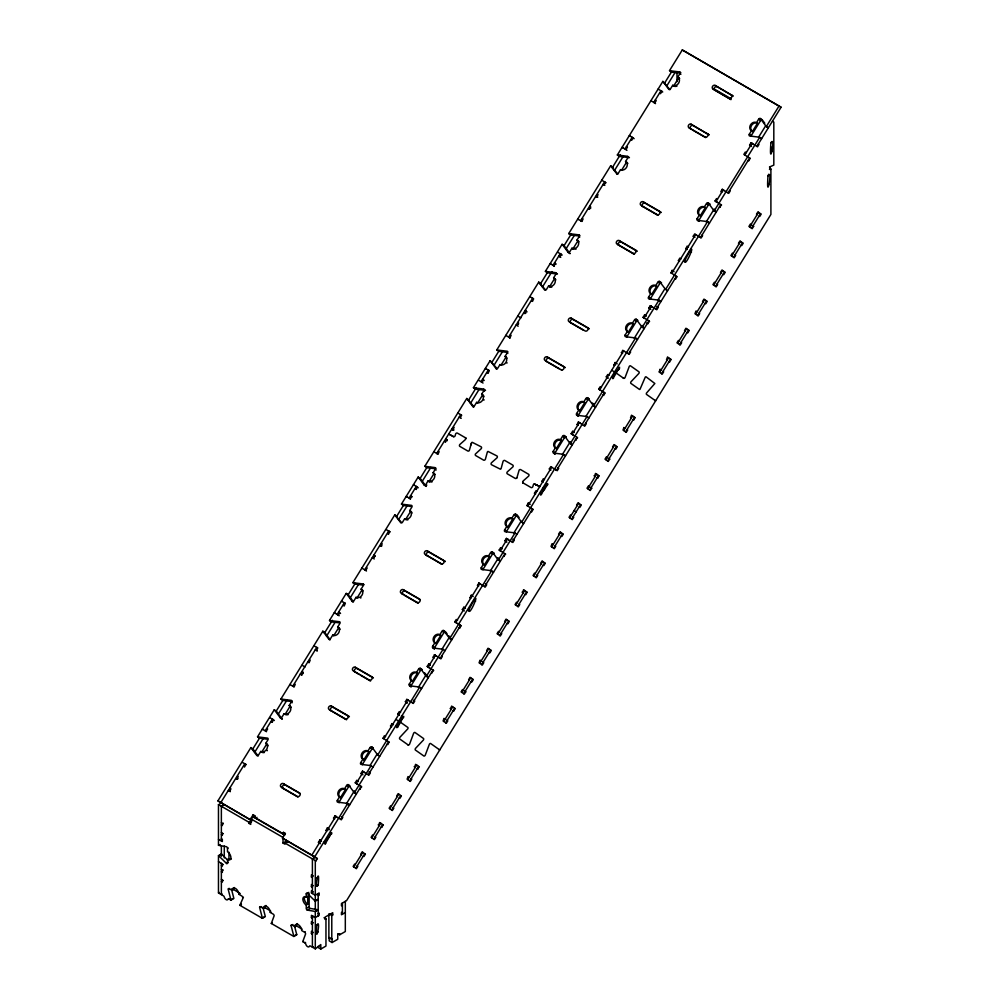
<?xml version="1.0" encoding="UTF-8"?>
<svg xmlns="http://www.w3.org/2000/svg" width="999" height="999" viewBox="0 0 999 999"><rect width="100%" height="100%" fill="white"/><g stroke="black" fill="none" stroke-linecap="round" stroke-linejoin="round"><path stroke-width="1.5" d="M312.4 887.262L311.426 886.712L311.426 884.477L312.4 885.027M770.179 168.594L770.903 169.006L770.903 214.448L346.578 900.611L341.446 903.583L341.446 905.818L342.407 905.256M770.903 149.763L770.903 147.427M772.364 148.926L772.364 146.591M768.006 175.762C773.114 167.27 765.921 205.132 768.006 175.762L769.455 174.925L768.493 174.363M770.903 142.77C776.098 134.316 768.706 171.978 770.903 142.77L772.364 141.933M221.366 822.789L222.34 823.351L222.34 825.586L221.366 825.024L223.264 823.151M318.206 885.027C313.187 892.769 320.217 861.325 318.206 885.027L316.745 885.876M316.745 925.236C321.541 917.432 314.935 948.963 316.745 925.236L318.206 924.4M453.821 430.219L453.708 429.358L452.684 429.882M470.941 444.93L471.516 442.944A1.361 1.111 -54.8 0 1 472.177 442.282L481.081 446.778A1.374 1.111 -54.8 0 1 481.081 448.813L475.374 454.083A1.374 1.111 -54.8 0 0 475.736 455.594L483.566 460.114A1.374 1.111 -54.8 0 0 484.353 460.202L484.877 459.927A1.374 1.111 -54.8 0 0 485.414 459.153L487.337 452.072A1.374 1.111 -54.8 0 1 487.999 451.411L496.89 455.919A1.374 1.111 -54.8 0 1 496.89 457.954L491.545 462.699A1.374 1.111 -54.8 0 0 491.545 464.735L500.449 469.23A1.374 1.111 -54.8 0 0 501.111 468.568L503.034 461.488A1.374 1.111 -54.8 0 1 503.558 460.714L504.083 460.439A1.374 1.111 -54.8 0 1 504.882 460.527L512.712 465.047A1.374 1.111 -54.8 0 1 512.912 466.845L507.367 471.828A1.374 1.111 -54.8 0 0 507.367 473.863L515.197 478.384A1.374 1.111 -54.8 0 0 516.92 477.709L519.155 470.067A1.374 1.111 -54.8 0 1 520.704 469.655L528.733 474.338A1.374 1.111 -54.8 0 1 528.533 476.211L523.176 480.956A1.374 1.111 -54.8 0 0 523.189 482.992M465.259 437.649A1.374 1.111 -54.8 0 1 465.259 439.685L459.915 444.43A1.374 1.111 -54.8 0 0 459.715 446.316L467.744 450.986A1.374 1.111 -54.8 0 0 469.293 450.574L471.391 443.231M243.419 897.202L239.96 905.044A1.374 0.787 60 0 0 239.922 905.344L262.387 918.318L265.297 916.632A1.374 0.787 60 0 0 265.247 916.295L262.912 907.229M294.368 925.399L296.703 934.452A1.374 0.787 60 0 1 296.753 934.802L293.843 936.475L271.378 923.501A1.374 0.787 60 0 1 271.416 923.213L274.138 915.783A1.374 0.787 60 0 0 273.177 914.11L270.267 912.437A4.795 2.772 60 0 0 266.883 906.555A4.795 2.772 60 0 0 263.486 908.516L260.589 906.842A1.374 0.787 60 0 0 259.615 907.404L262.35 917.969A1.374 0.787 60 0 1 262.387 918.318M407.692 744.667L408.179 744.954A1.374 0.787 -60 0 0 409.553 744.243L413.648 733.216A1.374 0.787 -60 0 1 415.022 732.504L423.451 738.448A1.374 0.787 -60 0 1 423.376 740.072L415.484 748.426A1.374 0.787 -60 0 0 415.409 750.049L423.838 755.993A1.374 0.787 -60 0 0 424.313 756.056L424.712 755.843A1.374 0.787 -60 0 0 425.212 755.281L429.458 744.055A1.374 0.787 -60 0 1 430.681 743.543L439.747 749.949L439.023 749.525M623.189 378.022L623.676 378.309A1.374 0.787 -60 0 0 625.037 377.597L629.295 366.371A1.374 0.787 -60 0 1 630.519 365.859L638.935 371.803A1.374 0.787 -60 0 1 638.873 373.426L630.981 381.793A1.374 0.787 -60 0 0 630.906 383.404L639.335 389.348A1.374 0.787 -60 0 0 639.997 389.335L645.304 377.048A1.374 0.787 -60 0 1 646.178 376.898L654.845 383.504L646.515 393.044A1.374 0.787 -60 0 0 646.565 394.443L655.644 400.849L654.907 400.424M374.725 555.943L374.525 556.98M446.678 439.585L447.127 440.784M468.656 610.177C469.705 618.406 484.29 579.77 468.656 610.177L469.617 610.864L467.682 609.74M684.54 261.076C685.589 269.305 700.174 230.669 684.54 261.076L685.514 261.763L683.953 260.739M302.759 672.315L303.209 673.513M324.725 842.906L325.025 844.167L331.743 832.679L324.725 842.906L325.699 843.593L323.763 842.357M408.179 744.954L399.762 739.01A1.374 0.787 -60 0 1 399.825 737.387L407.829 728.808A1.374 0.787 -60 0 0 407.792 727.409L400.661 722.377M612.574 377.447L612.874 378.708L619.592 367.22L612.574 377.447L613.548 378.134L611.613 377.01M250.811 820.104L217.919 800.861L250.874 747.589L253.059 749.163L258.104 755.968M267.17 739.185L259.802 738.261A1.374 1.111 -54.8 0 1 259.49 738.161L257.555 736.787L274.25 709.789L276.436 711.363L282.205 719.143M290.547 701.385L283.179 700.461A1.374 1.111 -54.8 0 1 282.867 700.349L280.931 698.988L322.827 631.218L325.025 632.804L330.07 639.61M339.123 622.814L331.768 621.902A1.374 1.111 -54.8 0 1 331.456 621.79L329.508 620.416L346.203 593.418L348.151 594.792A1.374 1.111 -54.8 0 1 348.401 595.004L353.446 601.81M362.5 585.014L355.144 584.103A1.374 1.111 -54.8 0 1 354.832 583.99L352.884 582.617L394.792 514.86L401.311 522.265M411.089 506.456L403.721 505.531A1.374 1.111 -54.8 0 1 403.421 505.419L401.473 504.058L418.169 477.047L420.367 478.633L426.123 486.413M434.465 468.643L427.097 467.732A1.374 1.111 -54.8 0 1 426.798 467.619L424.85 466.246L466.758 398.489L473.276 405.894M485.514 390.384L475.686 389.173A1.374 1.111 -54.8 0 1 475.387 389.061L473.439 387.687L490.134 360.689L496.653 368.094M506.431 352.285L499.063 351.361A1.374 1.111 -54.8 0 1 498.763 351.261L496.815 349.887L538.723 282.118L545.229 289.535M557.467 274.026L547.652 272.802A1.374 1.111 -54.8 0 1 547.34 272.69L545.404 271.316L562.1 244.318L564.285 245.904L570.054 253.671M578.396 235.914L571.028 235.002A1.374 1.111 -54.8 0 1 570.716 234.89L568.781 233.516L610.676 165.759L617.819 174.001M629.432 157.655L619.617 156.431A1.374 1.111 -54.8 0 1 619.305 156.319L617.357 154.957L662.849 81.406L669.979 89.648M680.194 73.139L671.778 72.09A1.374 1.111 -54.8 0 1 671.465 71.978L669.53 70.604L682.292 49.95L781.081 107.23L756.867 146.366M252.46 749.537L259.628 737.949M276.061 711.363L283.229 699.775M324.425 633.166L332.38 620.292M348.027 594.992L355.194 583.416M396.378 516.795L403.546 505.219M419.992 478.633L427.147 467.045M468.344 400.437L476.311 387.562M491.945 362.262L499.113 350.674M540.309 284.066L547.477 272.49M563.911 245.891L571.078 234.315M612.275 167.707L620.229 154.833M664.622 83.042L671.703 71.603M220.517 802.697L219.081 805.019L218.469 804.582L218.469 845.254A1.374 0.787 60 0 0 218.744 845.366L226.536 846.715A1.374 0.787 60 0 1 227.497 848.388L227.497 851.747A4.795 2.772 60 0 1 230.894 857.617A4.795 2.772 60 0 1 227.497 859.577L227.497 862.924A1.374 0.787 60 0 1 226.536 863.486L218.744 855.843A1.374 0.787 60 0 0 218.469 855.631L221.366 853.958A1.374 0.787 60 0 1 221.641 854.157L228.321 860.713M289.885 684.502L292.794 686.176L316.783 647.389L317.432 647.839M460.701 414.647L436.713 453.446L437.362 453.896M229.683 791.108L230.794 788.548L229.82 787.999L230.607 789.709M237.113 779.083L238.224 776.535L237.587 776.198M244.668 766.87L245.779 764.31L242.395 762.412M266.97 728.683L267.62 729.008L266.171 731.343L262.3 729.108L262.949 729.557M272.252 722.265L273.376 719.705L269.88 717.744M294.081 686.962L295.204 684.402L294.555 684.078M301.636 674.75L302.759 672.19L301.785 671.628L303.084 672.414M309.078 662.724L310.19 660.164L309.553 659.827M316.633 650.499L317.744 647.939L314.36 646.053M338.461 615.197L339.573 612.649L338.611 612.087L340.547 613.461M344.218 605.894L345.329 603.334L341.458 601.098L342.108 601.56M366.521 567.707L367.157 568.044L365.721 570.367L361.85 568.131M381.044 546.353L382.155 543.793L381.506 543.468M388.599 534.128L389.71 531.58L386.326 529.682M410.427 498.838L411.538 496.278L410.564 495.716L412.187 496.865M416.183 489.522L417.295 486.975L413.424 484.74L414.073 485.189M438.012 454.233L439.123 451.673L438.474 451.348M445.566 442.008L446.678 439.46L445.716 438.898L447.003 439.685M453.471 427.097L454.12 427.435L452.672 429.757L451.71 429.195L452.997 429.982M457.804 412.974L461.675 415.209L460.227 417.545L459.265 416.983L461.213 418.356M488.136 373.164L489.26 370.604L485.389 368.369L486.026 368.831M509.977 337.862L511.088 335.302L510.439 334.977M518.456 324.238L517.669 322.527L518.643 323.089L517.207 325.412L516.233 324.85L518.181 326.223M524.962 313.624L526.073 311.064L525.112 310.502L527.06 311.875M532.517 301.398L533.628 298.851L529.757 296.603L530.407 297.065M560.102 256.793L561.226 254.233L557.729 252.272M581.93 221.491L583.054 218.943L582.405 218.606M589.485 209.278L590.609 206.718L589.635 206.156L590.771 208.129M597.402 194.368L598.039 194.693L596.603 197.028L595.629 196.466L596.927 197.253M601.723 180.245L605.594 182.48L604.158 184.803L603.184 184.241L604.807 185.389M254.57 752.497L263.324 738.336M278.172 714.322L286.925 700.174M326.536 636.138L335.289 621.977M350.137 597.964L358.891 583.803M398.489 519.767L407.242 505.606M422.102 481.593L430.856 467.432M470.454 403.396L479.208 389.235M494.055 365.222L502.822 351.074M542.42 287.038L551.972 271.591M566.021 248.863L574.775 234.703M614.385 170.667L623.139 156.506M666.745 85.989L675.386 72.003M257.555 736.787A1.374 1.111 -54.8 0 0 257.854 736.9L267.682 738.124A1.374 1.111 -54.8 0 1 267.932 739.834L265.771 743.331A4.795 3.909 -54.8 0 1 266.633 749.362A4.795 3.909 -54.8 0 1 260.727 751.473L258.566 754.969A1.374 1.111 -54.8 0 1 256.88 755.569L251.111 747.801A1.374 1.111 -54.8 0 0 250.874 747.589M280.931 698.988A1.374 1.111 -54.8 0 0 281.231 699.1L291.059 700.311A1.374 1.111 -54.8 0 1 291.308 702.035L289.148 705.531A4.795 3.909 -54.8 0 1 290.01 711.563A4.795 3.909 -54.8 0 1 284.103 713.673L281.943 717.17A1.374 1.111 -54.8 0 1 280.257 717.769L274.488 709.989A1.374 1.111 -54.8 0 0 274.25 709.789M329.508 620.416A1.374 1.111 -54.8 0 0 329.82 620.529L339.635 621.753A1.374 1.111 -54.8 0 1 339.885 623.476L337.724 626.96A4.795 3.909 -54.8 0 1 338.599 632.991A4.795 3.909 -54.8 0 1 332.692 635.114L330.532 638.598A1.374 1.111 -54.8 0 1 328.846 639.21L323.077 631.43A1.374 1.111 -54.8 0 0 322.827 631.218M352.884 582.617A1.374 1.111 -54.8 0 0 353.196 582.729L363.012 583.953A1.374 1.111 -54.8 0 1 363.261 585.676L361.101 589.16A4.795 3.909 -54.8 0 1 361.975 595.192A4.795 3.909 -54.8 0 1 356.069 597.315L353.908 600.799A1.374 1.111 -54.8 0 1 352.222 601.41L346.453 593.631A1.374 1.111 -54.8 0 0 346.203 593.418M401.473 504.058A1.374 1.111 -54.8 0 0 401.785 504.158L411.6 505.382A1.374 1.111 -54.8 0 1 411.85 507.105L409.69 510.601A4.795 3.909 -54.8 0 1 410.564 516.633A4.795 3.909 -54.8 0 1 404.657 518.743L402.497 522.24A1.374 1.111 -54.8 0 1 400.811 522.839L395.042 515.059A1.374 1.111 -54.8 0 0 394.792 514.86M424.85 466.246A1.374 1.111 -54.8 0 0 425.162 466.358L434.977 467.582A1.374 1.111 -54.8 0 1 435.227 469.305L433.067 472.802A4.795 3.909 -54.8 0 1 433.941 478.833A4.795 3.909 -54.8 0 1 428.034 480.944L425.874 484.44A1.374 1.111 -54.8 0 1 424.188 485.039L418.419 477.26A1.374 1.111 -54.8 0 0 418.169 477.06M473.439 387.687A1.374 1.111 -54.8 0 0 473.751 387.799L483.566 389.023A1.374 1.111 -54.8 0 1 483.816 390.746L481.655 394.23A4.795 3.909 -54.8 0 1 482.529 400.262A4.795 3.909 -54.8 0 1 476.623 402.372L474.463 405.869A1.374 1.111 -54.8 0 1 472.764 406.468L467.008 398.701A1.374 1.111 -54.8 0 0 466.758 398.489M496.815 349.887A1.374 1.111 -54.8 0 0 497.127 350L506.943 351.211A1.374 1.111 -54.8 0 1 507.192 352.934L505.032 356.431A4.795 3.909 -54.8 0 1 505.906 362.462A4.795 3.909 -54.8 0 1 499.999 364.573L497.839 368.069A1.374 1.111 -54.8 0 1 496.141 368.668L490.384 360.901A1.374 1.111 -54.8 0 0 490.134 360.689M545.404 271.316A1.374 1.111 -54.8 0 0 545.704 271.428L555.531 272.652A1.374 1.111 -54.8 0 1 555.781 274.375L553.621 277.859A4.795 3.909 -54.8 0 1 554.482 283.891A4.795 3.909 -54.8 0 1 548.576 286.014L546.416 289.498A1.374 1.111 -54.8 0 1 544.73 290.11L538.973 282.33A1.374 1.111 -54.8 0 0 538.723 282.118M568.781 233.516A1.374 1.111 -54.8 0 0 569.08 233.629L578.908 234.852A1.374 1.111 -54.8 0 1 579.158 236.576L576.997 240.06A4.795 3.909 -54.8 0 1 577.859 246.091A4.795 3.909 -54.8 0 1 571.952 248.214L569.792 251.698A1.374 1.111 -54.8 0 1 568.106 252.31L562.35 244.53A1.374 1.111 -54.8 0 0 562.1 244.318M617.357 154.957A1.374 1.111 -54.8 0 0 617.669 155.057L627.484 156.281A1.374 1.111 -54.8 0 1 627.734 158.004L625.574 161.501A4.795 3.909 -54.8 0 1 626.448 167.532A4.795 3.909 -54.8 0 1 620.541 169.643L618.381 173.139A1.374 1.111 -54.8 0 1 616.695 173.739L610.926 165.959A1.374 1.111 -54.8 0 0 610.676 165.759M669.53 70.604A1.374 1.111 -54.8 0 0 669.829 70.717L679.645 71.94A1.374 1.111 -54.8 0 1 679.894 73.664L677.747 77.148A4.795 3.909 -54.8 0 1 678.608 83.179A4.795 3.909 -54.8 0 1 672.702 85.302L670.541 88.786A1.374 1.111 -54.8 0 1 668.855 89.398L663.086 81.618A1.374 1.111 -54.8 0 0 662.849 81.406M260.727 751.473L261.701 752.16L266.733 744.018L265.771 743.331M284.103 713.673L285.077 714.36L290.11 706.218L289.148 705.531M337.724 626.96L338.698 627.647L333.666 635.801L332.692 635.114M361.101 589.16L362.075 589.847L357.043 597.989L356.069 597.315M404.657 518.743L405.631 519.43L410.664 511.288L409.69 510.601M428.034 480.944L429.008 481.63L434.041 473.489L433.067 472.802M481.655 394.23L482.629 394.917L477.584 403.059L476.623 402.372M505.032 356.431L506.006 357.118L500.961 365.259L499.999 364.573M548.576 286.014L549.55 286.701L554.595 278.546L553.621 277.859M571.952 248.214L572.927 248.901L577.959 240.747L576.997 240.06M625.574 161.501L626.548 162.188L621.515 170.33L620.541 169.643M672.702 85.302L673.676 85.976L678.708 77.835L677.747 77.148M250.2 819.505L253.084 814.847L255.02 815.958L254.295 817.132L256.243 818.493L256.955 817.332M283.416 832.367L285.364 833.728L284.653 834.902L282.705 833.528L283.416 832.367L285.364 833.478L282.48 838.136L313.798 856.468M346.89 804.445L349.338 804.757A1.374 1.111 -54.8 0 1 349.65 804.869L347.702 803.496A1.374 1.111 -54.8 0 0 347.402 803.383L337.575 802.16A1.374 1.111 -54.8 0 1 337.325 800.436L339.485 796.952A4.795 3.909 -54.8 0 1 338.624 790.921A4.795 3.909 -54.8 0 1 344.53 788.798L346.69 785.314A1.374 1.111 -54.8 0 1 348.376 784.702L349.026 785.164M354.645 791.907L356.081 793.855A1.374 1.111 -54.8 0 0 356.331 794.068L354.383 792.694L371.079 765.696A1.374 1.124 -54.8 0 0 370.779 765.584L360.951 764.36A1.374 1.111 -54.8 0 1 360.701 762.637L362.862 759.153A4.795 3.909 -54.8 0 1 362 753.121A4.795 3.909 -54.8 0 1 367.907 750.998L370.067 747.514A1.374 1.111 -54.8 0 1 371.753 746.902L373.364 748.051M379.458 756.056A1.374 1.111 -54.8 0 0 379.707 756.268L377.759 754.894L419.667 687.125A1.374 1.124 -54.8 0 0 419.355 687.012L409.54 685.801A1.374 1.111 -54.8 0 1 409.29 684.078L411.451 680.581A4.795 3.909 -54.8 0 1 410.577 674.55A4.795 3.909 -54.8 0 1 416.483 672.439L418.643 668.943A1.374 1.111 -54.8 0 1 420.342 668.343L421.953 669.48M424.587 672.827L428.047 677.484A1.374 1.111 -54.8 0 0 428.296 677.697L426.348 676.323L443.044 649.325A1.374 1.111 -54.8 0 0 442.732 649.213L432.917 647.989A1.374 1.111 -54.8 0 1 432.667 646.278L434.827 642.782A4.795 3.909 -54.8 0 1 433.953 636.75A4.795 3.909 -54.8 0 1 439.86 634.64L442.02 631.143A1.374 1.111 -54.8 0 1 443.718 630.544L445.005 631.455M448.539 635.801L451.423 639.685A1.374 1.111 -54.8 0 0 451.673 639.897L449.725 638.523L491.633 570.766A1.374 1.111 -54.8 0 0 491.321 570.654L481.506 569.43A1.374 1.111 -54.8 0 1 481.256 567.707L483.416 564.21A4.795 3.909 -54.8 0 1 482.542 558.191A4.795 3.909 -54.8 0 1 488.449 556.068L490.609 552.584A1.374 1.111 -54.8 0 1 492.295 551.972L493.918 553.121M497.539 557.792L500.012 561.126A1.374 1.111 -54.8 0 0 500.249 561.326L498.314 559.964L515.009 532.966A1.374 1.111 -54.8 0 0 514.697 532.854L504.882 531.63A1.374 1.111 -54.8 0 1 504.632 529.907L506.793 526.411A4.795 3.909 -54.8 0 1 505.919 520.379A4.795 3.909 -54.8 0 1 511.825 518.269L513.986 514.772A1.374 1.111 -54.8 0 1 515.671 514.173L517.295 515.309M523.389 523.326A1.374 1.111 -54.8 0 0 523.626 523.526L521.69 522.152L563.598 454.395A1.374 1.111 -54.8 0 0 563.286 454.283L553.471 453.059A1.374 1.111 -54.8 0 1 553.221 451.336L555.382 447.852A4.795 3.909 -54.8 0 1 554.507 441.82A4.795 3.909 -54.8 0 1 560.414 439.697L562.574 436.213A1.374 1.111 -54.8 0 1 564.26 435.601L565.884 436.75M588.611 417.857A1.374 1.111 -54.8 0 1 588.911 417.969L586.975 416.595A1.374 1.111 -54.8 0 0 586.663 416.483L576.848 415.259A1.374 1.111 -54.8 0 1 576.598 413.536L578.758 410.052A4.795 3.909 -54.8 0 1 577.884 404.021A4.795 3.909 -54.8 0 1 583.791 401.898L585.951 398.414A1.374 1.111 -54.8 0 1 587.637 397.802L588.935 398.726M637.187 339.285A1.374 1.111 -54.8 0 1 637.499 339.398L635.551 338.024A1.374 1.111 -54.8 0 0 635.252 337.912L625.424 336.7A1.374 1.111 -54.8 0 1 625.174 334.977L627.335 331.481A4.795 3.909 -54.8 0 1 626.473 325.449A4.795 3.909 -54.8 0 1 632.379 323.339L634.54 319.842A1.374 1.111 -54.8 0 1 636.226 319.243L637.837 320.379A1.374 1.111 -54.8 0 0 636.475 321.216L627.122 336.338A1.374 1.111 -54.8 0 0 626.885 337.075M660.564 301.486A1.374 1.111 -54.8 0 1 660.876 301.598L658.928 300.224A1.374 1.111 -54.8 0 0 658.628 300.112L648.801 298.901A1.374 1.111 -54.8 0 1 648.551 297.178L650.711 293.681A4.795 3.909 -54.8 0 1 649.85 287.65A4.795 3.909 -54.8 0 1 655.756 285.539L657.916 282.043A1.374 1.111 -54.8 0 1 659.602 281.443L661.213 282.58M709.153 222.927A1.374 1.111 -54.8 0 1 709.465 223.027L707.517 221.666A1.374 1.111 -54.8 0 0 707.205 221.553L697.389 220.329A1.374 1.111 -54.8 0 1 697.14 218.606L699.3 215.11A4.795 3.909 -54.8 0 1 698.426 209.091A4.795 3.909 -54.8 0 1 704.332 206.968L706.493 203.484A1.374 1.111 -54.8 0 1 708.191 202.872L709.889 204.071M761.313 138.574A1.374 1.111 -54.8 0 1 761.625 138.686L759.677 137.313A1.374 1.111 -54.8 0 0 759.377 137.2L749.55 135.976A1.374 1.111 -54.8 0 1 749.3 134.253L751.46 130.769A4.795 3.909 -54.8 0 1 750.586 124.738A4.795 3.909 -54.8 0 1 756.505 122.627L758.653 119.131A1.374 1.111 -54.8 0 1 760.351 118.531L762.05 119.73M339.485 796.952L340.459 797.639L345.504 789.485L344.53 788.798M362.862 759.153L363.836 759.827L368.881 751.685L367.907 750.998M411.451 680.581L412.425 681.268L417.457 673.126L416.483 672.439M434.827 642.782L435.801 643.468L440.834 635.327L439.86 634.64M483.416 564.21L484.39 564.897L489.423 556.755L488.449 556.068M506.793 526.411L507.767 527.097L512.799 518.956L511.825 518.269M555.382 447.852L556.343 448.539L561.388 440.384L560.414 439.697M578.758 410.052L579.72 410.739L584.765 402.585L583.791 401.898M627.335 331.481L628.309 332.168L633.354 324.026L632.379 323.339M650.711 293.681L651.685 294.368L656.73 286.226L655.756 285.539M699.3 215.11L700.274 215.796L705.306 207.655L704.332 206.968M751.46 130.769L752.434 131.456L757.467 123.302L756.505 122.627M350.125 786.001A1.374 1.111 -54.8 0 0 348.626 786.688L339.273 801.81A1.374 1.111 -54.8 0 0 339.048 802.796M373.052 748.164A1.374 1.111 -54.8 0 0 372.003 748.875L362.649 764.01A1.374 1.111 -54.8 0 0 362.412 764.735M422.09 669.63A1.374 1.111 -54.8 0 0 420.591 670.317L411.238 685.439A1.374 1.111 -54.8 0 0 411.176 686.875M445.005 631.793A1.374 1.111 -54.8 0 0 443.968 632.517L434.615 647.639A1.374 1.111 -54.8 0 0 434.453 648.875M494.055 553.259A1.374 1.111 -54.8 0 0 492.557 553.946L483.204 569.08A1.374 1.111 -54.8 0 0 482.967 569.805M519.055 517.482L517.619 515.546A1.374 1.111 -54.8 0 0 515.934 516.146L506.58 531.281A1.374 1.111 -54.8 0 0 506.343 532.005M566.021 436.9A1.374 1.111 -54.8 0 0 564.522 437.587L555.157 452.709A1.374 1.111 -54.8 0 0 555.107 454.145M588.935 399.063A1.374 1.111 -54.8 0 0 587.887 399.787L578.533 414.91A1.374 1.111 -54.8 0 0 578.371 416.133M661.538 282.804A1.374 1.111 -54.8 0 0 659.852 283.416L650.499 298.539A1.374 1.111 -54.8 0 0 650.262 299.275M709.727 204.121A1.374 1.111 -54.8 0 0 708.441 204.845L699.088 219.98A1.374 1.111 -54.8 0 0 698.925 221.204M761.638 119.78A1.374 1.111 -54.8 0 0 760.601 120.504L751.248 135.627A1.374 1.111 -54.8 0 0 751.011 136.364M320.379 843.68L318.444 842.319L319.88 839.984L321.178 840.771M326.198 830.519L327.322 827.959L328.609 828.758M333.753 818.306L334.877 815.746L341.333 819.804L342.782 817.482L341.408 816.608M356.88 783.915L355.257 782.779L356.705 780.444L357.992 781.23M362.962 774.837L361.014 773.463L362.462 771.141L368.918 775.199L370.367 772.876L368.993 772.002M383.166 738.398L384.29 735.838L385.577 736.625M390.734 726.173L391.845 723.626L392.807 724.175M399.463 715.072L397.839 713.923L399.275 711.6L400.574 712.387M407.342 703.071L405.394 701.71L406.83 699.375L413.299 703.446L414.735 701.111L413.361 700.237M429.17 667.782L427.222 666.408L428.658 664.085L429.957 664.872M433.304 657.33L434.415 654.77L440.884 658.841L442.32 656.505L441.683 656.056M456.431 622.939L454.807 621.803L456.256 619.48L457.542 620.267M464.31 610.951L462.362 609.577L463.811 607.255L464.772 607.817M470.129 597.789L471.241 595.229L472.215 595.791M477.684 585.564L478.796 583.016L485.264 587.075L486.7 584.752L485.327 583.878M500.811 551.186L499.188 550.037L500.624 547.714L501.598 548.276M506.893 542.107L504.945 540.734L506.381 538.411L512.849 542.469L514.285 540.147L512.912 539.26M527.097 505.669L528.209 503.109L529.507 503.896M534.652 493.444L535.764 490.884L536.738 491.446M542.095 481.418L543.206 478.858L544.492 479.657M550.936 470.117L549.325 468.968L550.761 466.645L557.23 470.704L558.666 468.381L558.016 467.932M573.089 435.052L571.153 433.678L572.589 431.343L573.551 431.905M577.235 424.6L578.346 422.04L584.815 426.098L586.251 423.776L585.601 423.314M600.349 390.209L598.738 389.073L600.174 386.738L601.46 387.525M608.241 378.221L606.293 376.848L607.729 374.525L609.028 375.312M614.048 365.06L615.172 362.5L616.458 363.286M621.603 352.834L622.727 350.274L629.183 354.345L630.631 352.01L629.982 351.561M644.73 318.456L643.106 317.307L644.555 314.985L645.841 315.771M650.811 309.365L648.863 308.004L650.312 305.669L656.768 309.74L658.216 307.405L656.842 306.531M671.016 272.927L672.14 270.379L673.101 270.929M678.583 260.714L679.695 258.154L680.981 258.941M686.013 248.689L687.125 246.129L688.423 246.915M694.867 237.387L693.244 236.239L694.68 233.916L701.148 237.974L702.584 235.652L701.947 235.19M717.02 202.31L715.072 200.936L716.508 198.614L717.482 199.176M729.532 190.584L730.169 191.046L728.733 193.369L722.265 189.31L720.828 191.633L721.802 192.195M751.56 146.453L749.612 145.092L751.061 142.757L757.517 146.828L758.965 144.493L758.316 144.043M335.839 816.308L311.85 855.094L317.345 858.603L315.909 860.926L284.952 843.056L287.862 841.37L287.862 842.494L285.926 841.37L283.017 843.056L283.017 837.424L250.737 818.78L250.737 824.412L248.801 823.301L248.801 822.177L218.469 804.582M363.424 771.703L356.231 783.328L356.88 783.79M382.842 738.174L383.816 738.723L407.804 699.937M435.389 655.332L428.196 666.97L428.846 667.419M455.781 622.365L479.77 583.566M500.149 550.599L507.355 538.961L508.004 539.423M527.747 505.993L551.723 467.207M572.115 434.24L579.32 422.602L579.957 423.052M623.688 350.836L599.7 389.622L600.349 390.085M644.08 317.869L651.273 306.231M671.665 273.264L695.654 234.478M723.239 189.86L716.046 201.498L716.695 201.96M744.829 154.957L752.022 143.319M328.896 829.919L329.258 829.332L327.322 827.959M346.391 803.77L354.345 790.896M369.992 765.596L377.16 754.008M418.356 687.399L426.311 674.525M441.958 649.225L449.912 636.351M490.309 571.028L498.276 558.166M513.923 532.854L521.078 521.278M562.275 454.67L570.229 441.795M585.876 416.496L593.843 403.621M634.24 338.299L642.195 325.424M657.841 300.125L665.009 288.549M706.206 221.928L714.16 209.066M758.553 137.275L765.634 125.837M314.448 856.917L313.012 859.252L312.4 858.815L315.297 857.217M317.345 858.603L314.76 856.767L347.702 803.496M570.529 442.807L571.965 444.755A1.374 1.111 -54.8 0 0 572.215 444.967L570.279 443.593L586.975 416.595M592.469 403.059L595.342 406.955A1.374 1.111 -54.8 0 0 595.591 407.167L593.643 405.794L635.551 338.024M642.494 326.448L643.93 328.384A1.374 1.111 -54.8 0 0 644.18 328.596L642.232 327.222L658.928 300.224M667.307 290.584A1.374 1.111 -54.8 0 0 667.557 290.796L665.609 289.423L707.517 221.666M714.248 209.802L715.896 212.025A1.374 1.111 -54.8 0 0 716.146 212.225L714.198 210.864L759.677 137.313M766.595 126.648L768.056 127.672A1.374 1.111 -54.8 0 0 768.306 127.884L766.358 126.511L779.133 105.857M546.615 484.115L540.559 495.029L547.752 484.453L547.639 483.578L546.615 484.115L547.577 484.802L545.641 483.678M340.696 819.355L361.076 786.388L360.115 785.826M368.281 774.749L388.661 741.77M397.664 727.235L403.708 716.32L396.69 726.548C395.704 729.033 399.538 726.76 395.966 726.123M412.649 702.984L433.042 670.017M440.234 658.378L460.626 625.411L459.665 624.85M484.615 586.625L505.007 553.646M512.2 542.007L532.592 509.04M576.972 437.287L556.58 470.254L555.606 469.692M584.165 425.649L604.557 392.669L603.583 392.12M628.546 353.883L648.925 320.916L647.964 320.354M656.131 309.278L676.51 276.311M720.891 204.545L700.499 237.525L699.537 236.963M728.084 192.907L749.675 158.004M618.793 369.642L619.542 368.431L618.568 367.744M359.802 788.885L361.725 786.837L355.257 782.779M387.387 744.28L389.31 742.232L383.816 738.723M431.768 672.514L433.691 670.466L427.222 666.408M459.353 627.909L461.276 625.861L454.807 621.803M503.733 556.156L505.656 554.108L499.188 550.037M531.318 511.55L533.241 509.502L526.773 505.432M575.686 439.785L577.609 437.737L571.153 433.678M603.271 395.179L605.194 393.131L598.738 389.073M647.652 323.426L649.575 321.378L643.106 317.307M675.237 278.808L677.16 276.76L670.704 272.702M719.617 207.055L721.54 205.007L715.072 200.936M748.401 160.502L750.324 158.454L743.855 154.395L745.304 152.073L746.265 152.622M379.645 822.514L378.683 825.112L379.333 825.574L378.209 824.837M411.138 778.646L411.788 779.108L410.352 781.43L407.117 779.158L408.067 776.548M415.621 764.322L414.672 766.932L415.322 767.394L414.185 766.658M446.403 720.054L447.777 720.928L446.328 723.251L443.094 720.966L444.043 718.356M451.61 706.143L450.649 708.753L451.298 709.203L450.162 708.466M482.38 661.862L483.753 662.737L482.317 665.072L479.07 662.787L480.032 660.177M523.563 589.772L522.614 592.382L523.264 592.844L522.127 592.107M555.069 545.916L555.719 546.378L554.283 548.701L551.036 546.416L551.997 543.806M595.529 473.414L594.58 476.011L595.217 476.473L594.093 475.736M627.035 429.558L627.684 430.007L626.236 432.342L623.001 430.057L623.95 427.447M631.206 418.294L630.556 417.832L631.505 415.222M663.011 371.366L663.661 371.828L662.225 374.15L658.978 371.865L660.426 369.543L661.063 369.992L659.939 369.255M667.182 360.102L666.533 359.652L667.494 357.043M698.988 313.187L699.637 313.636L698.201 315.971L694.967 313.686L695.916 311.076M353.783 866.882L362.787 852.334M371.778 837.786L380.769 823.251M389.772 808.703L398.763 794.155M407.754 779.607L416.758 765.059M443.743 721.428L452.734 706.88M461.738 692.332L470.729 677.784M479.72 663.236L488.723 648.701M497.714 634.153L506.705 619.605M515.709 605.057L524.7 590.509M533.691 575.961L542.694 561.426M551.685 546.878L560.676 532.33M569.68 517.782L578.671 503.234M587.662 488.686L596.665 474.15M605.656 459.602L614.647 445.054M623.651 430.507L632.642 415.959M659.627 372.327L668.618 357.779M677.622 343.231L686.613 328.683M695.616 314.148L704.607 299.6M713.598 285.052L722.602 270.504M731.593 255.956L740.584 241.408M749.587 226.873L758.578 212.325M355.731 868.256L364.722 853.708M373.726 839.16L382.717 824.612M391.708 810.077L400.711 795.529M409.702 780.981L418.706 766.433M445.691 722.801L454.682 708.254M463.673 693.706L472.677 679.158M481.668 664.61L490.659 650.062M499.662 635.526L508.653 620.978M517.644 606.43L526.648 591.883M535.639 577.335L544.63 562.787M553.633 548.251L562.624 533.703M571.615 519.155L580.619 504.607M589.61 490.059L598.601 475.512M607.604 460.976L616.595 446.428M625.586 431.88L634.59 417.332M661.575 373.701L670.566 359.153M679.557 344.605L688.561 330.057M697.552 315.509L706.555 300.961M715.546 286.426L724.537 271.878M733.541 257.33L742.532 242.782M751.523 228.234L760.526 213.686M381.443 827.122L383.366 825.074L380.132 822.789M417.42 768.943L419.343 766.895L416.108 764.61M453.409 710.751L455.332 708.703L452.085 706.418M465.109 691.383L465.759 691.832L464.323 694.155L461.088 691.882L462.525 689.547L463.174 690.009M525.362 594.393L527.297 592.345L524.05 590.059M591.046 487.737L591.695 488.186L590.259 490.521L587.012 488.236L588.461 485.914L589.11 486.363M597.327 478.022L599.25 475.974L596.016 473.688M609.04 458.641L609.69 459.103L608.254 461.426L605.007 459.14L606.443 456.818L607.092 457.267M633.316 419.842L635.239 417.794L631.992 415.509M669.293 361.65L671.216 359.603L667.981 357.317M752.971 225.911L753.608 226.373L752.172 228.696L748.938 226.411L750.374 224.088L751.023 224.538M596.603 197.153L597.814 197.115M223.264 869.979L221.366 871.852L222.34 872.414L222.34 870.166L221.366 869.617M524.875 313.224L525.811 313.174M309.128 662.2L307.779 661.937L308.753 662.487M237.025 778.683L237.999 778.783M380.956 545.953L381.88 545.904M770.903 152.085L772.364 151.249M769.455 167.045L773.813 165.097L773.813 122.103L772.464 121.154M769.455 169.293L770.903 169.006M768.006 185.077L769.455 184.241M221.366 806.343L224.275 804.657M223.301 833.591L221.366 834.714L222.34 835.276L222.34 833.041L221.366 832.479M250.737 818.78L253.646 817.107L284.578 834.964M248.801 822.177L251.711 820.504L217.919 800.861M248.801 823.301L251.711 821.628M218.469 845.254L219.193 844.829M218.744 845.366L220.192 844.53M227.497 848.388L228.234 847.976M219.468 855.419L221.641 854.157M227.497 859.577L228.958 858.728A4.795 2.772 60 0 0 231.356 858.965M223.301 864.46L221.366 865.584L222.34 866.145L222.34 863.91L218.469 861.662M226.536 863.486L228.346 862.437M223.301 880.419L221.366 881.543L222.34 882.105L222.34 879.869L221.366 879.307M218.469 855.631L218.469 892.956L219.38 892.432M228.521 889.023L229.495 888.473M222.278 894.105L221.366 894.629L221.366 863.348M231.456 889.073L233.791 898.138A1.374 0.787 60 0 1 233.841 898.476L230.931 900.149A1.374 0.787 60 0 0 230.894 899.812L228.159 889.235A1.374 0.787 60 0 1 229.133 888.685L232.043 890.359L233.491 889.522A4.795 2.772 60 0 1 234.203 887.524M218.469 892.956L223.414 895.816A1.374 0.787 60 0 1 224.325 897.09A2.735 1.586 60 0 0 225.861 899.437A2.735 1.586 60 0 0 227.71 899.624L228.109 898.975A1.374 0.787 60 0 1 228.883 898.975L229.62 898.551M232.043 890.359A4.795 2.772 60 0 1 235.427 888.398A4.795 2.772 60 0 1 238.811 894.267L240.272 893.431M230.894 899.812L233.067 898.551M240.684 904.632L241.408 904.207M239.922 905.344L241.371 904.507M312.4 875.336L311.426 874.787L311.426 877.022L313.361 875.898M259.977 907.192L261.076 906.555M263.486 908.516L264.947 907.679A4.795 2.772 60 0 1 265.934 905.481M318.206 877.572L316.745 878.421L315.784 877.859M311.426 886.712L313.361 885.589M270.267 912.437L270.991 912.012M262.35 917.969L264.523 916.72M309.166 893.643L309.166 906.717A1.374 0.787 60 0 0 310.14 908.403L317.932 909.752A1.374 0.787 60 0 1 318.206 909.864L315.297 911.538A1.374 0.787 60 0 0 315.022 911.425L307.23 910.077A1.374 0.787 60 0 1 306.256 908.403L306.256 905.044A4.795 2.772 60 0 1 302.872 899.175A4.795 2.772 60 0 1 306.256 897.214L306.256 893.855L308.803 892.394M312.4 891.295L311.426 890.746L311.426 892.981L313.361 891.857M306.256 897.214L307.717 896.378L307.717 904.207L306.256 905.044M318.206 895.766L319.168 895.216L319.168 892.981L315.297 895.216L311.426 892.981M271.416 923.213L272.14 922.789M271.378 923.501L272.103 923.088M306.256 893.855A1.374 0.787 60 0 1 307.23 893.306L315.022 900.948L317.195 899.687M306.618 908.191L309.166 906.717M307.23 910.077L309.777 908.603M315.746 911.001L317.932 909.752M293.843 936.475A1.374 0.787 60 0 0 293.806 936.138L291.071 925.561L292.894 924.512M291.071 925.561A1.374 0.787 60 0 1 292.045 924.999L294.942 926.672L296.403 925.836A4.795 2.772 60 0 1 297.49 923.588M318.206 913.66L319.168 913.098L319.168 915.334L315.297 917.582L311.426 915.334L311.426 917.582L313.361 916.458M312.4 922.164L311.426 921.602L311.426 923.838L313.361 922.726M294.53 935.713L296.703 934.452M317.882 947.377L320.791 949.05L325.961 946.065L325.961 918.855L325 919.405L325 917.169L332.742 912.699L332.742 914.934L331.78 915.496L328.871 913.823M294.942 926.672A4.795 2.772 60 0 1 298.339 924.724A4.795 2.772 60 0 1 301.723 930.593L304.633 932.267L305.357 931.855M342.407 911.962L341.446 912.524L341.446 914.759L345.317 912.524M312.4 931.855L311.426 931.293L311.426 933.541L313.361 932.417M316.745 932.691L318.206 931.855M320.791 949.05L320.791 944.579L315.297 948.863L310.352 946.003A1.374 0.787 60 0 0 309.44 946.228A2.735 1.586 60 0 1 307.904 946.802A2.735 1.586 60 0 1 306.056 944.867L305.657 943.743A1.374 0.787 60 0 0 304.87 942.844L302.834 941.67L303.559 941.245M304.87 942.844L305.594 942.419M313.311 946.665L312.4 947.189L312.4 915.896M328.871 915.309L328.871 937.674L332.08 939.172L332.08 942.532L329.183 940.846L329.183 937.499M328.871 937.674L332.08 939.172M337.737 933.678L339.672 934.789L345.317 931.53L345.317 901.348M332.08 942.532L337.737 939.272L337.737 934.789L339.672 933.678L339.672 934.789M534.328 483.878L539.735 486.6L534.328 483.878A1.374 1.111 -54.8 0 0 533.279 485.002L532.867 486.55A1.374 1.111 -54.8 0 1 531.006 487.512L522.739 482.742M453.534 436.788L448.713 434.041L454.12 436.775A1.374 1.111 -54.8 0 0 455.169 435.651L455.581 434.09A1.374 1.111 -54.8 0 1 457.43 433.129L465.696 437.912M536.85 485.227C534.74 485.239 538.648 485.514 536.126 484.64M781.081 107.23L682.292 49.95M714.41 89.947L712.949 88.911A2.06 1.673 -54.8 0 1 712.587 86.326A2.06 1.673 -54.8 0 1 715.109 85.427L732.704 95.767M715.109 85.427L733.191 96.116M713.348 88.524L730.756 98.564M712.949 88.911L731.043 99.6L714.897 90.285A2.06 1.673 -54.8 0 1 714.522 87.7A2.06 1.673 -54.8 0 1 717.057 86.801M658.091 89.086L661.962 91.321L660.526 93.656L659.565 93.094M749.612 145.092L750.586 145.642M655.244 100.075L656.206 100.637L654.77 102.959L650.898 100.724M690.421 128.734L688.973 127.71A2.048 1.673 -54.8 0 1 688.598 125.125A2.048 1.673 -54.8 0 1 691.121 124.213L709.203 134.902L693.069 125.587A2.048 1.673 -54.8 0 0 690.534 126.486A2.048 1.673 -54.8 0 0 690.908 129.071M688.973 127.71L705.594 137.363M692.257 129.858L705.706 137.612M630.769 139.635L631.743 140.197L633.179 137.874L629.308 135.639L629.957 136.089M626.46 146.616L627.422 147.178L625.986 149.513L622.115 147.265L622.764 147.727M751.673 225.25L753.608 226.373M643.156 201.786L659.29 211.114A2.048 1.673 -54.8 0 1 659.665 213.699A2.048 1.673 -54.8 0 1 657.13 214.598L640.996 205.282A2.06 1.673 -54.8 0 1 640.621 202.697A2.06 1.673 -54.8 0 1 643.156 201.786L644.442 202.71M661.238 212.475L645.092 203.159A2.06 1.673 -54.8 0 0 642.557 204.071A2.06 1.673 -54.8 0 0 642.931 206.656L657.729 215.197M693.244 236.239L694.542 237.025M685.689 248.464L687.312 249.475M689.572 250.949L691.508 252.06L690.534 251.386M589.16 209.053L588.523 208.716M678.259 260.489L679.545 261.276M619.168 240.584L635.302 249.9A2.048 1.673 -54.8 0 1 635.676 252.485A2.048 1.673 -54.8 0 1 633.141 253.384L617.007 244.068A2.06 1.673 -54.8 0 1 616.633 241.483A2.06 1.673 -54.8 0 1 619.168 240.584L620.454 241.496M637.25 251.273L621.103 241.945A2.06 1.673 -54.8 0 0 618.706 245.255M581.605 221.266L577.734 219.031L578.384 219.493M633.741 253.983L617.657 244.53M559.777 256.568L558.816 256.006L560.751 257.38M648.863 308.004L650.162 308.791M646.765 322.827L648.139 323.701M571.191 318.157L587.325 327.472A2.048 1.673 -54.8 0 1 587.699 330.057A2.048 1.673 -54.8 0 1 585.164 330.969L569.03 321.653A2.048 1.673 -54.8 0 1 568.656 319.068A2.048 1.673 -54.8 0 1 571.191 318.157L572.489 319.068M589.273 328.846L573.126 319.53A2.048 1.673 -54.8 0 0 570.604 320.429A2.048 1.673 -54.8 0 0 570.978 323.014L583.079 330.007M532.192 301.174L531.555 300.836M621.278 352.61L622.577 353.396M524.637 313.386L524 313.062M613.723 364.822L614.697 365.384M615.084 372.315L611.937 370.404M606.293 376.848L607.579 377.634M547.202 356.943L563.336 366.258A2.048 1.673 -54.8 0 1 563.711 368.843A2.048 1.673 -54.8 0 1 561.176 369.755L545.042 360.439A2.048 1.673 -54.8 0 1 544.667 357.854A2.048 1.673 -54.8 0 1 547.202 356.943L548.501 357.854M565.284 367.632L549.15 358.316A2.048 1.673 -54.8 0 0 546.615 359.228A2.048 1.673 -54.8 0 0 546.99 361.813L545.691 360.889M505.769 335.402L509.652 337.637M548.326 362.587L559.09 368.793M487.824 372.927L487.175 372.602M576.91 424.363L578.196 425.149M607.754 457.979L609.69 459.103M589.76 487.075L591.695 488.186M549.325 468.968L550.287 469.53M541.77 481.193L543.219 482.092M542.644 488.399L544.58 489.647M540.034 493.481L541.583 494.493M445.242 441.783L444.592 441.446M534.328 493.219L535.626 494.006M437.687 453.996L433.816 451.76L434.465 452.222M415.859 489.298L415.209 488.973M504.945 540.734L506.231 541.52M410.102 498.613L406.231 496.366L406.868 496.828M427.26 550.886L443.406 560.214A2.048 1.673 -54.8 0 1 443.781 562.787A2.048 1.673 -54.8 0 1 441.246 563.698L425.099 554.383A2.048 1.673 -54.8 0 1 424.737 551.798A2.048 1.673 -54.8 0 1 427.26 550.886L428.559 551.81M425.749 554.845L441.845 564.298M388.274 533.903L387.624 533.578M477.36 585.339L478.646 586.126M380.719 546.128L380.07 545.791M469.805 597.564L470.766 598.114M462.362 609.577L463.336 610.139M403.271 589.685L419.418 599A2.048 1.673 -54.8 0 1 419.792 601.585A2.048 1.673 -54.8 0 1 417.257 602.484L401.111 593.169A2.06 1.673 -54.8 0 1 400.749 590.584A2.06 1.673 -54.8 0 1 403.271 589.685L404.57 590.596M420.017 599.587L405.219 591.046A2.06 1.673 -54.8 0 0 402.684 591.957A2.06 1.673 -54.8 0 0 403.059 594.542L401.76 593.631M404.408 595.317L417.857 603.084M343.893 605.669L343.244 605.332M432.979 657.105L434.278 657.891M338.137 614.972L334.265 612.737L334.915 613.199M463.823 690.721L465.759 691.832M355.307 667.257L371.441 676.573A2.048 1.673 -54.8 0 1 371.815 679.158A2.048 1.673 -54.8 0 1 369.28 680.069L353.147 670.754A2.048 1.673 -54.8 0 1 352.772 668.169A2.048 1.673 -54.8 0 1 355.307 667.257L356.593 668.169M353.796 671.203L359.116 674.45M360.464 675.224L369.88 680.656M316.308 650.274L315.334 649.712L317.282 651.086M405.394 701.71L406.693 702.497M397.839 713.923L399.45 714.947M401.523 716.171L403.658 717.532L401.723 716.408M399.2 721.415L396.054 719.505M301.311 674.512L300.349 673.95L301.973 675.099M390.409 725.948L391.695 726.735M331.318 706.043L347.452 715.359A2.048 1.673 -54.8 0 1 347.827 717.944A2.048 1.673 -54.8 0 1 345.292 718.855L329.158 709.54A2.048 1.673 -54.8 0 1 328.783 706.955A2.048 1.673 -54.8 0 1 331.318 706.043L332.605 706.955M292.794 686.176L293.756 686.738M345.891 719.455L329.807 709.989M271.928 722.027L271.291 721.703M361.014 773.463L361.988 774.025M283.341 783.628L299.475 792.944A2.048 1.673 -54.8 0 1 299.85 795.529A2.048 1.673 -54.8 0 1 297.315 796.428L281.181 787.112A2.06 1.673 -54.8 0 1 280.806 784.527A2.06 1.673 -54.8 0 1 283.341 783.628L284.802 784.652M300.075 793.531L285.277 784.989A2.06 1.673 -54.8 0 0 282.754 785.901A2.06 1.673 -54.8 0 0 283.129 788.486L297.914 797.027M244.343 766.633L243.706 766.308M333.429 818.069L334.727 818.855M236.788 778.858L236.151 778.521M325.874 830.294L326.848 830.856M229.358 790.883L228.384 790.321L230.332 791.695M318.444 842.319L319.892 843.218M254.295 817.132L282.705 833.528M282.48 838.136L314.76 856.767M283.017 843.056L284.952 844.167L284.952 843.056M221.853 823.626L222.827 824.187M311.426 877.022L312.4 877.572M221.366 838.748L222.34 839.31L222.34 841.545L218.469 839.31M330.806 913.823L332.742 914.934M324.026 917.731L325.961 918.855M311.426 917.582L312.4 918.131M311.426 923.838L312.4 924.4M311.426 933.541L312.4 934.09M233.491 889.522L239.136 892.781M264.947 907.679L270.592 910.938M296.403 925.836L302.048 929.095M238.811 894.267L241.721 895.953A1.374 0.787 60 0 1 242.695 897.626M318.119 946.39L318.856 946.815M228.883 898.975L230.931 900.149M758.903 119.306L760.601 120.504M679.894 72.103L680.868 72.79M679.894 73.664L680.868 74.351M749.3 134.253L750.998 135.452M751.061 142.757L752.996 144.131M662.724 91.983L661.001 90.759L653.808 102.398L655.531 103.621M748.239 160.327L748.888 160.789M691.121 124.213L692.582 125.237M722.265 189.31L724.213 190.672M757.142 214.648L756.493 214.186L757.929 211.863L761.163 214.148L759.727 216.471L759.078 216.021M634.153 138.686L632.217 137.313L625.012 148.951L626.96 150.325M719.455 206.88L720.104 207.33M706.743 203.646L708.441 204.845M627.734 156.456L628.945 157.318M617.669 155.057L619.13 156.094M739.148 243.744L738.498 243.281L739.934 240.959L743.181 243.244L741.745 245.567L741.096 245.105M707.205 221.553L708.666 222.577M697.14 218.606L698.838 219.805M697.639 220.504L698.85 221.353M733.029 253.634L732.379 253.172L730.943 255.507L734.178 257.792L735.626 255.457L734.977 255.007M616.695 173.739L617.419 174.251M659.939 211.563L660.589 212.025M657.13 214.598L657.779 215.06M641.645 205.744L642.931 206.656M605.918 182.829L604.632 181.918L580.644 220.704L581.293 221.166M721.153 272.827L720.504 272.377L721.952 270.042L725.187 272.327L723.751 274.663L723.101 274.201M715.034 282.717L714.397 282.267L712.949 284.59L716.196 286.875L717.632 284.553L716.982 284.091M672.14 270.379L674.075 271.74M635.951 250.349L636.6 250.811M675.074 278.634L675.724 279.096M703.171 301.923L702.522 301.461L703.958 299.138L707.192 301.423L705.756 303.746L705.107 303.296M633.141 253.384L634.44 254.308M658.241 282.267L659.852 283.416M696.403 311.363L697.052 311.813M579.233 235.077L579.87 235.539M579.158 236.576L579.795 237.025M569.08 233.629L570.704 234.765M658.628 300.112L660.239 301.261M648.551 297.178L650.174 298.314M650.312 305.669L652.247 307.043M685.177 331.019L684.527 330.557L685.963 328.234L689.21 330.519L687.762 332.842L687.125 332.38M568.106 252.31L569.73 253.446M562.2 255.045L560.252 253.684L553.059 265.309L554.358 266.233M644.555 314.985L646.166 316.121M679.058 340.909L678.408 340.447L676.972 342.782L680.207 345.067L681.655 342.732L681.006 342.282M556.118 264.136L554.495 262.987L555.469 263.549L554.02 265.871L550.149 263.636L550.799 264.098M634.865 320.08L636.475 321.216M555.856 272.877L556.818 273.564M669.13 361.476L669.78 361.938M635.252 337.912L636.863 339.061M625.174 334.977L626.798 336.114M587.974 327.934L588.623 328.384M569.68 322.103L570.978 323.014M533.316 298.738L532.667 298.289L508.678 337.075L509.977 337.987M615.172 362.5L617.107 363.873M616.545 373.276L623.676 378.309M520.916 317.857L518.006 316.171M563.985 366.72L564.635 367.182M603.109 395.005L603.758 395.454M633.154 419.655L633.791 420.117M561.176 369.755L561.825 370.217M586.276 398.638L587.887 399.787M507.267 351.448L507.917 351.898M507.192 352.934L507.842 353.396M586.663 416.483L588.286 417.619M576.598 413.536L578.209 414.685M577.172 415.484L578.134 416.171M578.346 422.04L580.294 423.414M613.211 447.377L612.562 446.928L614.01 444.592L617.245 446.878L615.809 449.213L615.159 448.751M496.141 368.668L496.79 369.131M488.936 370.504L488.286 370.042L481.093 381.68L483.041 383.054M572.589 431.343L574.213 432.492M575.524 439.61L576.173 440.072M484.153 380.494L482.529 379.358L483.504 379.907L482.067 382.242L478.571 380.282M562.899 436.438L564.522 437.587M483.891 389.248L484.865 389.935M483.816 390.746L484.465 391.196M597.165 477.847L597.814 478.296M563.286 454.283L565.534 455.769A1.374 1.111 -54.8 0 0 565.234 455.656M553.221 451.336L554.832 452.485M553.796 453.296L554.757 453.971M472.764 406.468L473.738 407.155M577.235 505.569L576.585 505.107L578.021 502.784L581.268 505.069L579.82 507.392L579.17 506.93M574.175 510.514L576.123 511.875M571.116 515.459L570.466 514.997L569.03 517.332L572.265 519.605L573.713 517.282L573.064 516.833M528.209 503.109L530.157 504.483M531.156 511.363L531.793 511.825M559.24 534.652L558.591 534.203L560.027 531.868L563.274 534.153L561.838 536.488L561.188 536.026M514.31 515.009L515.934 516.146M552.472 544.093L553.121 544.542M435.302 467.807L435.951 468.269M435.227 469.305L436.201 469.992M514.697 532.854L516.945 534.328A1.374 1.111 -54.8 0 0 516.645 534.215M504.632 529.907L506.256 531.043M506.381 538.411L508.329 539.772M541.246 563.748L540.609 563.286L542.045 560.963L545.279 563.249L543.843 565.571L543.194 565.122M426.198 484.665L426.848 485.114M424.188 485.039L425.799 486.176M418.269 487.787L416.321 486.413L409.128 498.051L410.427 498.963M500.624 547.714L502.247 548.863M535.139 573.638L534.49 573.189L533.041 575.511L536.288 577.797L537.724 575.461L537.075 575.012M503.571 555.981L504.208 556.431M490.934 552.809L492.557 553.946M525.199 594.205L525.849 594.667M491.321 570.654L493.568 572.127A1.374 1.111 -54.8 0 0 493.269 572.015M481.256 567.707L482.879 568.843M517.145 602.734L516.495 602.272L515.059 604.607L518.294 606.88L519.73 604.557L519.093 604.108M478.796 583.016L480.419 584.153M444.705 561.126L445.342 561.575L429.208 552.26A2.048 1.673 -54.8 0 0 426.673 553.171A2.048 1.673 -54.8 0 0 427.048 555.756M441.246 563.698L441.895 564.16M390.035 531.93L388.736 531.018L364.76 569.805L366.483 571.028M471.241 595.229L473.189 596.603M474.65 600.474L475.624 601.161M505.269 621.927L504.62 621.478L506.056 619.143L509.303 621.428L507.867 623.763L507.217 623.301M499.15 631.818L498.501 631.368L497.065 633.691L500.299 635.976L501.748 633.653L501.098 633.191M463.811 607.255L465.422 608.403M375.037 556.043L373.751 555.257L374.712 555.819L373.276 558.154L372.315 557.592L374.25 558.965M459.19 627.734L459.84 628.196M487.275 651.023L486.625 650.561L488.074 648.239L491.308 650.524L489.872 652.846L489.223 652.397M417.257 602.484L417.907 602.946M442.345 631.368L443.968 632.517M480.519 660.451L481.168 660.913M363.336 584.178L363.986 584.64M442.732 649.213L444.992 650.699A1.374 1.111 -54.8 0 0 444.68 650.586M432.667 646.278L434.29 647.414M433.241 648.226L434.215 648.913M434.415 654.77L436.363 656.143M469.293 680.119L468.643 679.657L470.079 677.334L473.314 679.62L471.878 681.942L471.228 681.48M346.778 593.856L348.401 595.004M352.222 601.41L352.872 601.86M345.017 603.234L344.368 602.784L337.163 614.41L339.111 615.784M428.658 664.085L430.282 665.222M431.605 672.339L432.255 672.802M418.968 669.168L420.591 670.317M329.82 620.529L331.443 621.678M453.246 710.576L453.896 711.038M419.355 687.012L421.615 688.498A1.374 1.124 -54.8 0 0 421.303 688.386M409.29 684.078L410.914 685.214M409.865 686.026L410.839 686.713M444.53 718.643L445.179 719.093M328.846 639.21L329.82 639.897M406.83 699.375L408.454 700.524M372.09 677.035L373.389 677.946L357.242 668.631A2.048 1.673 -54.8 0 0 354.707 669.53A2.048 1.673 -54.8 0 0 355.082 672.115M369.28 680.069L370.579 680.981M391.845 723.626L393.469 724.762M305.032 666.957L302.123 665.272M348.102 715.821L349.4 716.733L333.254 707.417A2.048 1.673 -54.8 0 0 330.856 710.726M387.874 744.555L387.225 744.105M417.257 768.755L417.907 769.218M345.292 718.855L346.591 719.767M370.392 747.739L372.003 748.875M408.554 776.822L409.203 777.284M291.383 700.549L292.345 701.236M291.308 702.035L292.27 702.722M281.231 699.1L282.854 700.237M370.779 765.584L373.027 767.07A1.374 1.124 -54.8 0 0 372.714 766.957M360.701 762.637L362.325 763.785M362.462 771.141L364.398 772.514M397.327 796.478L396.678 796.028L398.114 793.693L401.361 795.978L399.912 798.313L399.275 797.851M280.257 717.769L281.88 718.918M274.35 720.516L272.402 719.143L265.21 730.781L266.496 731.693M356.705 780.444L358.316 781.593M391.208 806.368L390.559 805.918L389.123 808.241L392.357 810.526L393.806 808.203L393.156 807.741M359.64 788.711L360.289 789.16M347.015 785.539L348.626 786.688M257.854 736.9L259.478 738.036M381.281 826.947L381.93 827.397M347.402 803.383L349.013 804.52M337.325 800.436L338.948 801.585M373.214 835.464L372.565 835.002L371.128 837.337L374.375 839.622L375.811 837.287L375.162 836.837M334.877 815.746L336.488 816.882M281.668 787.462L283.129 788.486M246.116 764.66L244.817 763.748L220.829 802.547L223.426 804.37L221.978 806.692L221.366 806.268L221.366 840.983M361.351 854.669L360.701 854.207L362.137 851.885L365.372 854.17L363.936 856.493L363.286 856.031M330.719 833.216L331.693 833.903M355.232 864.56L354.583 864.098L353.147 866.433L356.381 868.705L357.817 866.383L357.167 865.921M319.88 839.984L321.503 841.133M253.084 814.847L255.02 816.22M315.909 860.926L315.297 860.489L315.297 909.003M762.287 119.892L764.759 123.227M760.351 118.531L766.108 126.299A1.374 1.111 -54.8 0 0 766.358 126.511M708.191 202.872L713.948 210.652A1.374 1.111 -54.8 0 0 714.198 210.864M659.602 281.443L665.359 289.211A1.374 1.111 -54.8 0 0 665.609 289.423M636.226 319.243L641.982 327.023A1.374 1.111 -54.8 0 0 642.232 327.222M587.637 397.802L593.406 405.582A1.374 1.111 -54.8 0 0 593.643 405.794M564.26 435.601L570.029 443.381A1.374 1.111 -54.8 0 0 570.279 443.593M515.671 514.173L521.441 521.953A1.374 1.111 -54.8 0 0 521.69 522.152M492.295 551.972L498.064 559.752A1.374 1.111 -54.8 0 0 498.314 559.964M445.654 631.905L447.102 633.853M443.718 630.544L449.475 638.311A1.374 1.111 -54.8 0 0 449.725 638.523M420.342 668.343L426.098 676.123A1.374 1.111 -54.8 0 0 426.348 676.323M371.753 746.902L377.51 754.682A1.374 1.111 -54.8 0 0 377.759 754.894M348.376 784.702L354.133 792.482A1.374 1.111 -54.8 0 0 354.383 792.694M522.714 482.667L522.702 482.08M465.721 437.937L465.746 438.573M769.942 167.333L769.942 169.568M676.985 72.415L676.985 81.681M342.407 903.021L342.407 914.197M331.78 915.496L331.78 939.347M318.206 893.531L318.206 915.896M315.297 911.538L315.297 948.863M312.4 858.815L312.4 893.531M285.926 840.259L285.926 841.37M228.958 852.209L228.958 858.728M224.275 846.016L224.275 857.941M221.366 845.828L221.366 856.268M252.809 748.963A1.374 1.111 -54.8 0 1 253.059 749.163M276.186 711.163A1.374 1.111 -54.8 0 1 276.436 711.363M340.459 797.639A4.795 3.909 -54.8 0 1 339.585 791.608A4.795 3.909 -54.8 0 1 345.504 789.485M363.836 759.827A4.795 3.909 -54.8 0 1 362.962 753.808A4.795 3.909 -54.8 0 1 368.881 751.685M266.733 744.018A4.795 3.909 -54.8 0 1 267.32 744.442M267.57 744.717A4.795 3.909 -54.8 0 1 268.182 745.754M267.37 750.399A4.795 3.909 -54.8 0 1 267.095 750.761M264.398 752.484A4.795 3.909 -54.8 0 1 261.701 752.16M290.11 706.218A4.795 3.909 -54.8 0 1 291.184 707.217M288.212 714.547A4.795 3.909 -54.8 0 1 287.337 714.772M286.501 714.797A4.795 3.909 -54.8 0 1 285.077 714.36M324.775 632.592A1.374 1.111 -54.8 0 1 325.025 632.804M412.425 681.268A4.795 3.909 -54.8 0 1 411.551 675.237A4.795 3.909 -54.8 0 1 417.457 673.126M435.801 643.468A4.795 3.909 -54.8 0 1 434.927 637.437A4.795 3.909 -54.8 0 1 440.834 635.327M338.698 627.647A4.795 3.909 -54.8 0 1 340.147 629.382M362.075 589.847A4.795 3.909 -54.8 0 1 363.149 590.859M361.014 597.789A4.795 3.909 -54.8 0 1 360.602 598.014M396.74 516.221A1.374 1.111 -54.8 0 1 396.99 516.433M420.117 478.421A1.374 1.111 -54.8 0 1 420.367 478.633M484.39 564.897A4.795 3.909 -54.8 0 1 483.516 558.866A4.795 3.909 -54.8 0 1 489.423 556.755M507.767 527.097A4.795 3.909 -54.8 0 1 506.893 521.066A4.795 3.909 -54.8 0 1 512.799 518.956M411.501 511.975A4.795 3.909 -54.8 0 1 412.112 513.024M407.892 519.842A4.795 3.909 -54.8 0 1 405.631 519.43M410.664 511.288A4.795 3.909 -54.8 0 1 410.964 511.476M434.041 473.489A4.795 3.909 -54.8 0 1 435.114 474.488M432.142 481.818A4.795 3.909 -54.8 0 1 431.268 482.03M430.032 482.005A4.795 3.909 -54.8 0 1 429.008 481.63M516.92 477.709A1.374 1.124 -54.8 0 1 516.258 478.359M612.624 167.12A1.374 1.111 -54.8 0 1 612.874 167.333M664.785 82.78A1.374 1.111 -54.8 0 1 665.034 82.992M707.267 133.529A2.048 1.673 -54.8 0 1 707.642 136.114A2.048 1.673 -54.8 0 1 705.107 137.025M731.256 94.743A2.048 1.673 -54.8 0 1 731.63 97.328A2.048 1.673 -54.8 0 1 729.095 98.239M678.708 77.835A4.795 3.909 -54.8 0 1 679.682 78.696M676.985 86.101A4.795 3.909 -54.8 0 1 673.676 85.976M752.434 131.456A4.795 3.909 -54.8 0 1 751.56 125.424A4.795 3.909 -54.8 0 1 757.467 123.302M700.274 215.796A4.795 3.909 -54.8 0 1 699.4 209.765A4.795 3.909 -54.8 0 1 705.306 207.655M626.548 162.188A4.795 3.909 -54.8 0 1 627.859 163.611M540.659 283.491A1.374 1.111 -54.8 0 1 540.909 283.704M564.035 245.692A1.374 1.111 -54.8 0 1 564.285 245.904M628.309 332.168A4.795 3.909 -54.8 0 1 627.434 326.136A4.795 3.909 -54.8 0 1 633.354 324.026M651.685 294.368A4.795 3.909 -54.8 0 1 650.811 288.336A4.795 3.909 -54.8 0 1 656.73 286.226M555.419 279.245A4.795 3.909 -54.8 0 1 555.869 279.907M551.823 287.1A4.795 3.909 -54.8 0 1 549.55 286.701M554.595 278.546A4.795 3.909 -54.8 0 1 554.882 278.746M577.971 240.747A4.795 3.909 -54.8 0 1 579.033 241.758M576.061 249.088A4.795 3.909 -54.8 0 1 575.624 249.213M573.963 249.275A4.795 3.909 -54.8 0 1 572.927 248.901M468.706 399.862A1.374 1.111 -54.8 0 1 468.943 400.062M492.082 362.063A1.374 1.111 -54.8 0 1 492.32 362.262M556.343 448.539A4.795 3.909 -54.8 0 1 555.481 442.507A4.795 3.909 -54.8 0 1 561.388 440.384M579.72 410.739A4.795 3.909 -54.8 0 1 578.858 404.707A4.795 3.909 -54.8 0 1 584.765 402.585M482.629 394.917A4.795 3.909 -54.8 0 1 484.065 396.653M484.053 399.75A4.795 3.909 -54.8 0 1 483.903 400.174M506.006 357.118A4.795 3.909 -54.8 0 1 507.067 358.117M507.08 362.774A4.795 3.909 -54.8 0 1 506.868 363.149M304.633 932.267A1.374 0.787 60 0 1 305.594 933.94L302.872 941.37A1.374 0.787 60 0 0 302.834 941.67M307.717 904.207A4.795 2.772 60 0 1 304.732 900.436A4.795 2.772 60 0 1 304.882 896.515M307.405 896.215A4.795 2.772 60 0 1 307.717 896.378M315.022 900.948A1.374 0.787 60 0 0 315.297 901.16L318.206 899.475A1.374 0.787 60 0 1 317.932 899.275M625.087 428.184L624.363 427.759L625.087 428.184"/></g></svg>
